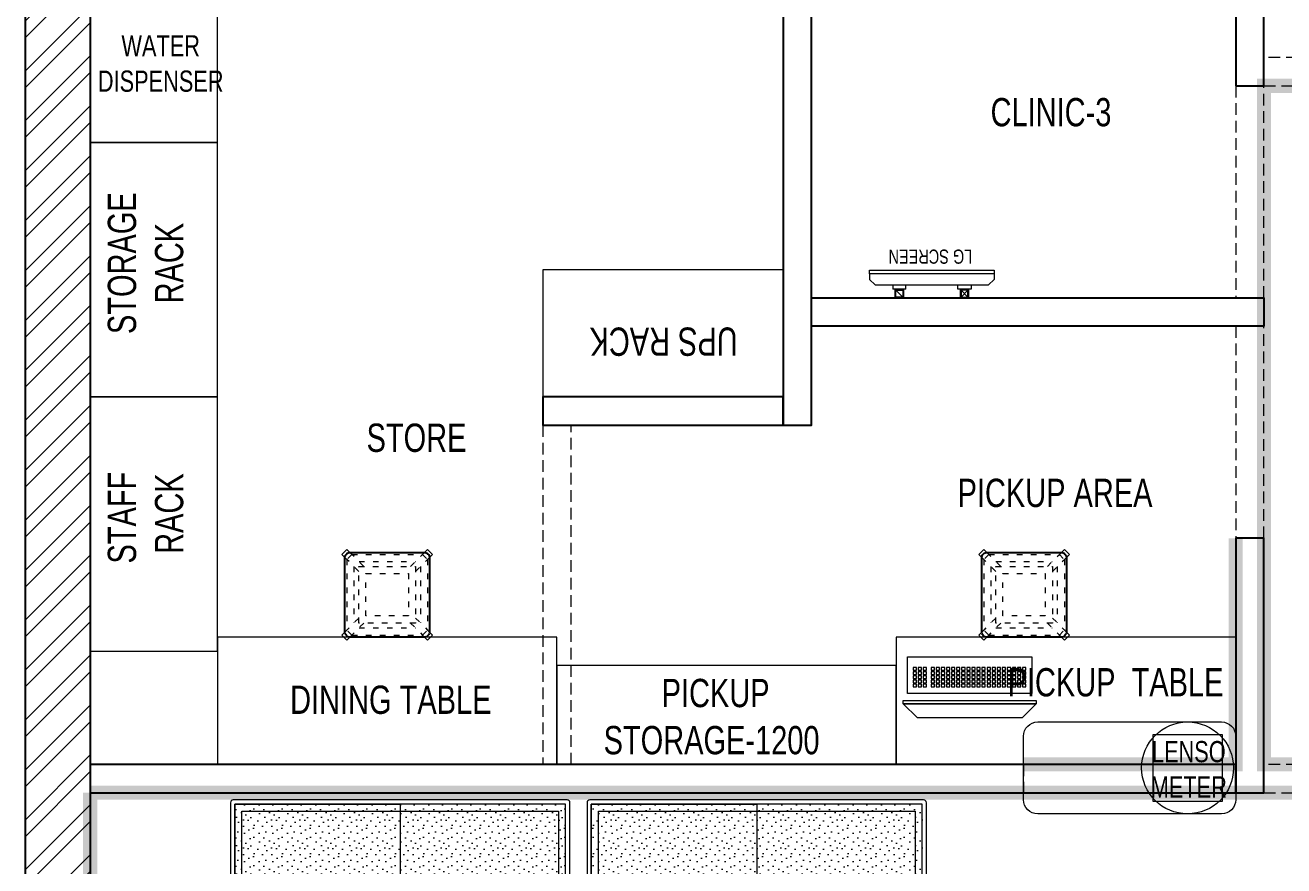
# Model space of a CAD drawing. Header units: feet. Extents: x 6573360 to 6580370, y -5590975 to -5575760.
# Drawn here: x 6573360 to 6577810, y -5580349 to -5577376 of the extents above; entities that cross this region are included whole.
import ezdxf

# ---------------------------------------------------------------- set-up
doc = ezdxf.new("R2010")
doc.units = ezdxf.units.FT
doc.header["$LTSCALE"] = 33
doc.header["$MEASUREMENT"] = 0
for name, pattern in [('a_p6_plan_L18$0$HIDDEN', [0.375, 0.25, -0.125]), ('ACAD_ISO03W100', [30, 12, -18]), ('HIDDEN2', [4.7625, 3.175, -1.5875])]:
    doc.linetypes.add(name, pattern=pattern)
doc.layers.add('A-WALL', color=1, linetype='Continuous')
for name, color, linetype, lineweight in [('Floor-Unit', 1, 'Continuous', 13), ('LENS-DIM', 252, 'Continuous', 5), ('LENS-HATCH', 251, 'Continuous', 5), ('LENS-PARTITION', 21, 'Continuous', 25), ('LENS-TEXT', 31, 'Continuous', 5), ('LENS_CURTAIN', 5, 'a_p6_plan_L18$0$HIDDEN', 9), ('LK-EQPMT', 3, 'Continuous', 18), ('LK-FF&E FLOOR', 1, 'Continuous', 9), ('LK-FF&E WALL', 1, 'Continuous', 9), ('LK-FLUTTED FINISH', 20, 'Continuous', 30), ('LK-IT', 3, 'Continuous', 18), ('LK-MIRROR', 133, 'Continuous', 13), ('LK-TILES FINISH', 251, 'Continuous', 5), ('LN-ELEVATION-1', 81, 'Continuous', 25), ('LN-ELEVATION-2', 103, 'Continuous', 20), ('LN-ELEVATION-3', 125, 'Continuous', 18), ('LN-ELEVATION-5', 167, 'Continuous', 5), ('LN-HATCH', 251, 'Continuous', 0), ('TV', 92, 'Continuous', 18)]:
    doc.layers.add(name, color=color, linetype=linetype, lineweight=lineweight)
doc.styles.add('LK TXT', font='GILC____.TTF', dxfattribs={"height": 100})
doc.styles.get("Standard").update_dxf_attribs({"font": 'GILC____.TTF'})

# ---------------------------------------------------------------- blocks, each defined once
blk = doc.blocks.new('Stool')
at = {"layer": 'LN-ELEVATION-1', "ltscale": 0.5}
blk.add_lwpolyline([(-130, 300), (130, 300, -0.414214), (150, 280), (150, 20, -0.414214), (130, 0), (-130, 0, -0.414214), (-150, 20), (-150, 280, -0.414214)], format="xyb", close=True, dxfattribs=at)
at = {"layer": 'LN-ELEVATION-3', "linetype": 'ACAD_ISO03W100', "ltscale": 0.05}
for p, q in [((-100, 232.3), (-142.4, 274.7)), ((-142.4, 274.7), (-142.4, 25.3)), ((-82.3, 250), (-124.7, 292.4)), ((-124.7, 292.4), (124.7, 292.4)), ((-99.7, 267.4), (99.7, 267.4)), ((82.3, 250), (124.7, 292.4)), ((100, 232.3), (142.4, 274.7)), ((142.4, 274.7), (142.4, 25.3)), ((-117.4, 249.7), (-117.4, 50.3)), ((117.4, 249.7), (117.4, 50.3)), ((-100, 67.7), (-142.4, 25.3)), ((-82.3, 50), (-124.7, 7.6)), ((82.3, 50), (124.7, 7.6)), ((100, 67.7), (142.4, 25.3)), ((-124.7, 7.6), (124.7, 7.6)), ((-99.7, 32.6), (99.7, 32.6))]:
    blk.add_line(p, q, dxfattribs=at)
for points in [[(-132.2, 299.9), (-124.7, 292.4), (-142.4, 274.7), (-149.9, 282.2)], [(132.2, 299.9), (124.7, 292.4), (142.4, 274.7), (149.9, 282.2)], [(-132.2, 0.1), (-124.7, 7.6), (-142.4, 25.3), (-149.9, 17.8)], [(132.2, 0.1), (124.7, 7.6), (142.4, 25.3), (149.9, 17.8)]]:
    blk.add_lwpolyline(points, dxfattribs=at)
for points in [[(-100, 250), (100, 250), (100, 50), (-100, 50)], [(-75, 225), (75, 225), (75, 75), (-75, 75)]]:
    blk.add_lwpolyline(points, close=True, dxfattribs=at)
at = {"layer": 'LN-ELEVATION-5', "ltscale": 0.5}
for points in [[(-149.9, 282.2), (-160.1, 292.4), (-142.4, 310.1), (-132.2, 299.9)], [(149.9, 282.2), (160.1, 292.4), (142.4, 310.1), (132.2, 299.9)], [(-149.9, 17.8), (-160.1, 7.6), (-142.4, -10.1), (-132.2, 0.1)], [(149.9, 17.8), (160.1, 7.6), (142.4, -10.1), (132.2, 0.1)]]:
    blk.add_lwpolyline(points, dxfattribs=at)
blk = doc.blocks.new('CLENS 600 TYPE 6')
at = {"layer": 'LN-ELEVATION-1', "ltscale": 0.5}
blk.add_lwpolyline([(130, -225), (-130, -225, -0.414214), (-150, -205), (-150, 55, -0.414214), (-130, 75), (130, 75, -0.414214), (150, 55), (150, -205, -0.414214)], format="xyb", close=True, dxfattribs=at)
at = {"layer": 'LN-ELEVATION-3', "linetype": 'ACAD_ISO03W100', "ltscale": 0.05}
for p, q in [((-100, 7.3), (-142.4, 49.7)), ((-142.4, -199.7), (-142.4, 49.7)), ((-82.3, 25), (-124.7, 67.4)), ((124.7, 67.4), (-124.7, 67.4)), ((82.3, 25), (124.7, 67.4)), ((100, 7.3), (142.4, 49.7)), ((142.4, -199.7), (142.4, 49.7)), ((-117.4, -174.7), (-117.4, 24.7)), ((99.7, 42.4), (-99.7, 42.4)), ((117.4, -174.7), (117.4, 24.7)), ((-100, -157.3), (-142.4, -199.7)), ((-82.3, -175), (-124.7, -217.4)), ((82.3, -175), (124.7, -217.4)), ((100, -157.3), (142.4, -199.7)), ((124.7, -217.4), (-124.7, -217.4)), ((99.7, -192.4), (-99.7, -192.4))]:
    blk.add_line(p, q, dxfattribs=at)
for points in [[(-132.2, 74.9), (-124.7, 67.4), (-142.4, 49.7), (-149.9, 57.2)], [(132.2, 74.9), (124.7, 67.4), (142.4, 49.7), (149.9, 57.2)], [(-132.2, -224.9), (-124.7, -217.4), (-142.4, -199.7), (-149.9, -207.2)], [(132.2, -224.9), (124.7, -217.4), (142.4, -199.7), (149.9, -207.2)]]:
    blk.add_lwpolyline(points, dxfattribs=at)
for points in [[(100, -175), (-100, -175), (-100, 25), (100, 25)], [(75, -150), (-75, -150), (-75, 0), (75, 0)]]:
    blk.add_lwpolyline(points, close=True, dxfattribs=at)
at = {"layer": 'LN-ELEVATION-5', "ltscale": 0.5}
for points in [[(-149.9, 57.2), (-160.1, 67.4), (-142.4, 85.1), (-132.2, 74.9)], [(149.9, 57.2), (160.1, 67.4), (142.4, 85.1), (132.2, 74.9)], [(-149.9, -207.2), (-160.1, -217.4), (-142.4, -235.1), (-132.2, -224.9)], [(149.9, -207.2), (160.1, -217.4), (142.4, -235.1), (132.2, -224.9)]]:
    blk.add_lwpolyline(points, dxfattribs=at)
blk = doc.blocks.new('*U24')
at = {"layer": 'LK-EQPMT', "ltscale": 12}
blk.add_lwpolyline([(6, 4.9), (-6, 4.9), (-6, -4.9), (6, -4.9)], close=True, dxfattribs=at)
blk = doc.blocks.new('*U25')
at = {"color": 0, "linetype": 'ByBlock', "lineweight": -2}
for p in [(0, 0), (18, 0), (35.9, 0), (53.9, 0), (71.8, 0), (89.8, 0), (107.8, 0), (125.7, 0), (143.7, 0), (161.6, 0), (179.6, 0), (197.6, 0), (215.5, 0), (233.5, 0), (251.4, 0), (269.4, 0), (287.4, 0), (305.3, 0), (323.3, 0), (0, -14.7), (0, -29.5), (0, -44.2), (18, -14.7), (18, -29.5), (18, -44.2), (35.9, -14.7), (35.9, -29.5), (35.9, -44.2), (53.9, -14.7), (53.9, -29.5), (53.9, -44.2), (71.8, -14.7), (71.8, -29.5), (71.8, -44.2), (89.8, -14.7), (89.8, -29.5), (89.8, -44.2), (107.8, -14.7), (107.8, -29.5), (107.8, -44.2), (125.7, -14.7), (125.7, -29.5), (125.7, -44.2), (143.7, -14.7), (143.7, -29.5), (143.7, -44.2), (161.6, -14.7), (161.6, -29.5), (161.6, -44.2), (179.6, -14.7), (179.6, -29.5), (179.6, -44.2), (197.6, -14.7), (197.6, -29.5), (197.6, -44.2), (215.5, -14.7), (215.5, -29.5), (215.5, -44.2), (233.5, -14.7), (233.5, -29.5), (233.5, -44.2), (251.4, -14.7), (251.4, -29.5), (251.4, -44.2), (269.4, -14.7), (269.4, -29.5), (269.4, -44.2), (287.4, -14.7), (287.4, -29.5), (287.4, -44.2), (305.3, -14.7), (305.3, -29.5), (305.3, -44.2), (323.3, -14.7), (323.3, -29.5), (323.3, -44.2), (0, -59), (18, -59), (35.9, -59), (53.9, -59), (71.8, -59), (89.8, -59), (107.8, -59), (125.7, -59), (143.7, -59), (161.6, -59), (179.6, -59), (197.6, -59), (215.5, -59), (233.5, -59), (251.4, -59), (269.4, -59), (287.4, -59), (305.3, -59), (323.3, -59)]:
    blk.add_blockref('*U24', p, dxfattribs=at)
blk = doc.blocks.new('*U22')
at = {"layer": 'LK-EQPMT', "ltscale": 12}
blk.add_lwpolyline([(6, 4.9), (-6, 4.9), (-6, -4.9), (6, -4.9)], close=True, dxfattribs=at)
blk = doc.blocks.new('*U23')
at = {"color": 0, "linetype": 'ByBlock', "lineweight": -2}
for p in [(0, 0), (18, 0), (35.9, 0), (0, -14.7), (0, -29.5), (0, -44.2), (18, -14.7), (18, -29.5), (18, -44.2), (35.9, -14.7), (35.9, -29.5), (35.9, -44.2), (0, -59), (18, -59), (35.9, -59)]:
    blk.add_blockref('*U22', p, dxfattribs=at)
blk = doc.blocks.new('*U17')
at = {"ltscale": 12}
blk.add_lwpolyline([(8, 0), (8, 129.1), (448, 129.1), (448, 0)], close=True, dxfattribs=at)
for name, p in [('*U25', (35.2, 101.6)), ('*U23', (386.6, 101.6))]:
    blk.add_blockref(name, p)
blk = doc.blocks.new('Pickup table PC')
at = {"layer": 'LN-ELEVATION-2', "ltscale": 0.5}
for points in [[(470, 50), (0, 50), (0, 62), (470, 62)], [(420, 0), (50, 0), (0, 50), (470, 50)]]:
    blk.add_lwpolyline(points, close=True, dxfattribs=at)
blk = doc.blocks.new('A$C37e1902b')
at = {"layer": 'LN-HATCH'}
h = blk.add_hatch(dxfattribs=at)
h.set_pattern_fill('ANSI32', color=256, scale=333, angle=180)
h.set_pattern_definition([(225, (-7372859.44, 5277346.84), (88.2999593, -88.2999593), []), (225, (-7372918.31, 5277346.84), (88.2999593, -88.2999593), [])])
h.paths.add_polyline_path([(-2418, 8412.8), (-2418, -5322.2), (-2188, -5322.2), (-2188, 8182.8), (4362, 8182.8), (4362, 8412.8)])
at = {"layer": 'A-WALL'}
for points in [[(4592, 8412.8), (-2418, 8412.8), (-2418, -5322.2)], [(-2188, 8182.8), (-2188, -5322.2)]]:
    blk.add_lwpolyline(points, dxfattribs=at)
blk = doc.blocks.new('CLINIC SCREEN')
at = {"layer": 'TV', "ltscale": 12}
for p, q in [((-220, -19.4), (-200.6, 0)), ((200.6, 0), (-200.6, 0)), ((-138.5, 0), (-138.5, 15.5)), ((-138.5, 15.5), (-92, 15.5)), ((-92, 15.5), (-92, 0)), ((92, 15.5), (92, 0)), ((92, 15.5), (138.5, 15.5)), ((138.5, 0), (138.5, 15.5)), ((220, -19.4), (200.6, 0)), ((-220, -38.8), (-220, -19.4)), ((220, -38.8), (220, -19.4))]:
    blk.add_line(p, q, dxfattribs=at)
at = {"layer": 'TV'}
for p, q in [((-103.1, 42.9), (-127.4, 18.6)), ((-127.4, 42.9), (-103.1, 18.6)), ((102.7, 42.9), (127, 18.6))]:
    blk.add_line(p, q, dxfattribs=at)
for points in [[(-130.4, 15.5), (-100.1, 15.5), (-100.1, 45.9), (-130.4, 45.9)], [(130, 15.5), (99.7, 15.5), (99.7, 45.9), (130, 45.9)], [(-127.4, 18.6), (-103.1, 18.6), (-103.1, 42.9), (-127.4, 42.9)], [(127, 18.6), (102.7, 18.6), (102.7, 42.9), (127, 42.9)]]:
    blk.add_lwpolyline(points, close=True, dxfattribs=at)
at = {"layer": 'TV', "ltscale": 12}
blk.add_lwpolyline([(-220, -51.7), (-220, -38.8), (220, -38.8), (220, -51.7)], close=True, dxfattribs=at)
at = {"layer": 'Floor-Unit', "color": 0, "ltscale": 2, "insert": (5.2, -100.4), "char_height": 50, "attachment_point": 5}
blk.add_mtext_dynamic_manual_height_columns('LG SCREEN', width=466.48, gutter_width=12.5, heights=[0], dxfattribs=at)
blk = doc.blocks.new('2 seater bench')
at = {"layer": 'LENS-HATCH', "lineweight": 0}
h = blk.add_hatch(dxfattribs=at)
h.set_pattern_fill('STIP1', color=177, scale=100, angle=270, pattern_type=2)
h.set_pattern_definition([(270, (6617251.08, -170421.61), (100, -2e-13), [0, -100]), (270, (6617235.08, -170433.61), (100, -2e-13), [0, -100]), (270, (6617211.08, -170428.61), (100, -2e-13), [0, -100]), (270, (6617188.08, -170463.61), (100, -2e-13), [0, -100]), (270, (6617224.08, -170460.61), (100, -2e-13), [0, -100]), (270, (6617248.08, -170487.61), (100, -2e-13), [0, -100]), (270, (6617255.08, -170452.61), (100, -2e-13), [0, -100]), (270, (6617214.08, -170494.61), (100, -2e-13), [0, -100]), (270, (6617182.08, -170489.61), (100, -2e-13), [0, -100]), (270, (6617167.08, -170415.61), (100, -2e-13), [0, -100]), (270, (6617187.08, -170433.61), (100, -2e-13), [0, -100]), (270, (6617168.08, -170447.61), (100, -2e-13), [0, -100]), (270, (6617232.08, -170508.61), (100, -2e-13), [0, -100]), (270, (6617207.08, -170476.61), (100, -2e-13), [0, -100]), (270, (6617240.08, -170468.61), (100, -2e-13), [0, -100]), (270, (6617231.08, -170485.61), (100, -2e-13), [0, -100]), (270, (6617204.08, -170449.61), (100, -2e-13), [0, -100]), (270, (6617258.08, -170477.61), (100, -2e-13), [0, -100]), (270, (6617199.08, -170508.61), (100, -2e-13), [0, -100]), (270, (6617169.08, -170505.61), (100, -2e-13), [0, -100])])
h.paths.add_polyline_path([(585, 210), (0, 210), (0, -210), (585, -210)])
h.paths.add_polyline_path([(0, 245), (0, -210)])
h.paths.add_polyline_path([(-585, 210), (0, 210), (0, -210), (-585, -210)])
at = {"layer": 'LN-ELEVATION-2', "ltscale": 0.5}
for points in [[(-585, 210), (0, 210), (0, -210), (-585, -210)], [(585, 210), (0, 210), (0, -210), (585, -210)]]:
    blk.add_lwpolyline(points, close=True, dxfattribs=at)
at = {"layer": 'LN-ELEVATION-5', "ltscale": 0.5}
blk.add_lwpolyline([(590, 225), (-590, 225, 0.414214), (-600, 215), (-600, -215, 0.414214), (-590, -225), (590, -225, 0.414214), (600, -215), (600, 215, 0.414214)], format="xyb", close=True, dxfattribs=at)
blk.add_lwpolyline([(585, 210), (-585, 210), (-585, -210), (585, -210)], close=True, dxfattribs=at)
at = {"layer": 'LN-ELEVATION-5', "linetype": 'HIDDEN2', "ltscale": 11}
blk.add_lwpolyline([(-560, 185), (560, 185), (560, -185), (-560, -185)], close=True, dxfattribs=at)

msp = doc.modelspace()

# ---------------------------------------------------------------- linework, layer by layer
at = {"layer": 'LENS-PARTITION'}
for points in [[(6577639.8, -5577590.1), (6577739.8, -5577590.1), (6577739.8, -5575990.1), (6577639.8, -5575990.1)], [(6576039.8, -5578790.4), (6576139.8, -5578790.4), (6576139.8, -5577340.1), (6576039.8, -5577340.1)], [(6576139.8, -5578340.1), (6577739.8, -5578340.1), (6577739.8, -5578440.1), (6576139.8, -5578440.1)], [(6576039.8, -5578690.4), (6575189.8, -5578690.4), (6575189.8, -5578790.4), (6576039.8, -5578790.4)], [(6577639.8, -5580090.1), (6577739.8, -5580090.1), (6577739.8, -5579190.1), (6577639.8, -5579190.1)], [(6577639.8, -5579990.1), (6573589.8, -5579990.1), (6573589.8, -5580090.1), (6577639.8, -5580090.1)]]:
    msp.add_lwpolyline(points, close=True, dxfattribs=at)
at = {"layer": 'LENS_CURTAIN', "ltscale": 5}
for points in [[(6578539.8, -5577490.1), (6577739.8, -5577490.1), (6577739.8, -5577590.1), (6578539.8, -5577590.1)], [(6577639.8, -5577590.1), (6577639.8, -5578340.1), (6577739.8, -5578340.1), (6577739.8, -5577590.1)], [(6577639.8, -5578440.1), (6577639.8, -5579190.1), (6577739.8, -5579190.1), (6577739.8, -5578440.1)], [(6575289.8, -5579990.1), (6575289.8, -5578790.4), (6575189.8, -5578790.4), (6575189.8, -5579990.1)], [(6577639.8, -5579990.1), (6576889.8, -5579990.1), (6576889.8, -5580090.1), (6577639.8, -5580090.1)], [(6578539.8, -5579990.1), (6577739.8, -5579990.1), (6577739.8, -5580090.1), (6578539.8, -5580090.1)]]:
    msp.add_lwpolyline(points, close=True, dxfattribs=at)
at = {"layer": 'LK-EQPMT'}
msp.add_lwpolyline([(6577592.7, -5580120.1), (6577592.7, -5579885.1), (6577346.7, -5579885.1), (6577346.7, -5580120.1)], close=True, dxfattribs=at)
at = {"layer": 'LK-FF&E WALL'}
for points in [[(6573589.8, -5577790.1), (6574039.8, -5577790.1), (6574039.8, -5577340.1), (6573589.8, -5577340.1)], [(6573589.8, -5577790.1), (6573589.8, -5578690.1), (6574039.8, -5578690.1), (6574039.8, -5577790.1)], [(6575189.8, -5578690.4), (6576039.8, -5578690.4), (6576039.8, -5578240.4), (6575189.8, -5578240.4)], [(6573589.8, -5578690.1), (6573589.8, -5579590.1), (6574039.8, -5579590.1), (6574039.8, -5578690.1)], [(6574039.8, -5579990.1), (6575239.8, -5579990.1), (6575239.8, -5579540.1), (6574039.8, -5579540.1)], [(6576439.8, -5579990.1), (6577639.8, -5579990.1), (6577639.8, -5579540.1), (6576439.8, -5579540.1)], [(6576439.8, -5579990.1), (6576439.8, -5579640.1), (6575239.8, -5579640.1), (6575239.8, -5579990.1)]]:
    msp.add_lwpolyline(points, close=True, dxfattribs=at)
msp.add_lwpolyline([(6576889.8, -5580115.1), (6576889.8, -5579890.1, -0.414214), (6576939.8, -5579840.1), (6577589.8, -5579840.1, -0.414214), (6577639.8, -5579890.1), (6577639.8, -5580115.1, -0.414214), (6577589.8, -5580165.1), (6576939.8, -5580165.1, -0.414214)], format="xyb", close=True, dxfattribs=at)
msp.add_circle((6577469.7, -5580002.6), 162.5, dxfattribs=at)
at = {"layer": 'LK-FLUTTED FINISH', "linetype": 'ACAD_ISO03W100', "ltscale": 0.05, "const_width": 50}
msp.add_lwpolyline([(6578539.8, -5580090.1), (6573589.8, -5580090.1)], dxfattribs=at)
at = {"layer": 'LK-MIRROR', "linetype": 'ACAD_ISO03W100', "ltscale": 0.05, "const_width": 50}
msp.add_lwpolyline([(6573589.8, -5580090.1), (6573589.8, -5580640.1)], dxfattribs=at)
at = {"layer": 'LK-TILES FINISH', "color": 212, "linetype": 'ACAD_ISO03W100', "ltscale": 0.05, "const_width": 50}
msp.add_lwpolyline([(6577739.8, -5577590.1), (6578539.8, -5577590.1), (6578539.8, -5579990.1), (6577739.8, -5579990.1)], close=True, dxfattribs=at)
msp.add_lwpolyline([(6577639.8, -5579190.1), (6577639.8, -5579990.1), (6576889.8, -5579990.1)], dxfattribs=at)

# ---------------------------------------------------------------- block references
at = {"layer": 'LENS-DIM', "color": 2}
msp.add_blockref('A$C37e1902b', (6575777.8, -5584172.9), dxfattribs=at)
at = {"layer": 'LK-FF&E FLOOR'}
for p in [(6574685.7, -5580340.7), (6575946.3, -5580340.7)]:
    msp.add_blockref('2 seater bench', p, dxfattribs=at)
at = {"layer": 'LK-FF&E WALL'}
msp.add_blockref('Stool', (6574639.8, -5579540.1), dxfattribs=at)
at = {"layer": 'LK-FF&E WALL', "rotation": 179.9999999999999}
msp.add_blockref('CLENS 600 TYPE 6', (6576891.6, -5579465.1), dxfattribs=at)
at = {"layer": 'LK-IT', "rotation": 180}
msp.add_blockref('CLINIC SCREEN', (6576565.5, -5578294.2), dxfattribs=at)
at = {"layer": 'LK-IT', "ltscale": 0.5, "rotation": 180}
msp.add_blockref('*U17', (6576927.4, -5579609.7), dxfattribs=at)
at = {"layer": 'LK-IT'}
msp.add_blockref('Pickup table PC', (6576464.4, -5579825.9), dxfattribs=at)

# ---------------------------------------------------------------- texts
at = {"layer": 'LENS-TEXT', "color": 0, "linetype": 'Continuous', "ltscale": 3, "attachment_point": 5, "style": 'LK TXT'}
for s, width, gutter_width, insert, char_height in [('WATER \\PDISPENSER', 264.162, 0.75, (6573839, -5577511.5), 75), ('CLINIC-3', 1099.487, 1, (6576986.7, -5577683.9), 100), ('STORE', 1099.487, 1, (6574743.4, -5578835.4), 100), (' PICKUP AREA', 1099.487, 1, (6576986.7, -5579030.4), 100), ('PICKUP  TABLE  ', 783.964, 1, (6577214.8, -5579700.2), 100), ('DINING TABLE', 783.964, 1, (6574652.5, -5579762.1), 100), (' PICKUP STORAGE-1200', 1099.487, 1, (6575786.7, -5579821.6), 100), ('LENSO\\PMETER', 353.056, 0.5, (6577474, -5580007.4), 75)]:
    msp.add_mtext_dynamic_manual_height_columns(s, width=width, gutter_width=gutter_width, heights=[0], dxfattribs=dict(at, insert=insert, char_height=char_height))
at = {"layer": 'LENS-TEXT', "color": 0, "linetype": 'Continuous', "ltscale": 3, "char_height": 100, "attachment_point": 5, "style": 'LK TXT'}
for s, insert, rotation in [('STORAGE \\PRACK', (6573786, -5578217.3), 90), ('UPS RACK', (6575617.1, -5578494.2), 180), ('STAFF\\P RACK', (6573786, -5579117.3), 90)]:
    msp.add_mtext_dynamic_manual_height_columns(s, width=1099.487, gutter_width=1, heights=[0], dxfattribs=dict(at, insert=insert, rotation=rotation))

doc.saveas('drawing.dxf')
